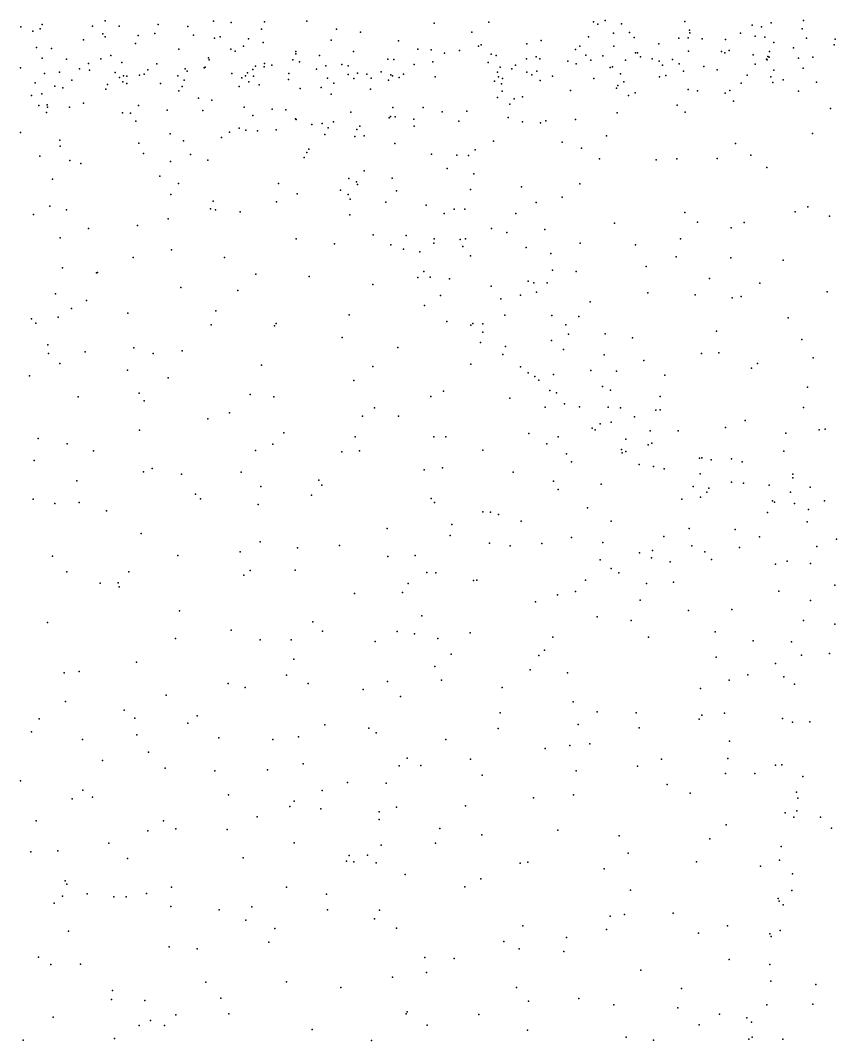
# Model space of a CAD drawing. Header units: metres. Extents: x -25 to 25, y -27.8 to 27.8.
# Drawn here: x 8.356 to 9.738, y -1.716 to 0.011 of the extents above; entities that cross this region are included whole.
import ezdxf

# ---------------------------------------------------------------- set-up
doc = ezdxf.new("R2010")
doc.units = ezdxf.units.M

msp = doc.modelspace()

# ---------------------------------------------------------------- linework, layer by layer
for p in [(8.3569, 0.0006, -4.0456), (8.3933, 0.0044, 7.5843), (8.4784, 0.0016, 7.1987), (8.4998, 0.0108, 3.0752), (8.5237, 0.0017, 2.8481), (8.5893, 0.0046, 18.2005), (8.6395, 0.001, 2.9754), (8.6832, 0.0102, 18.2246), (8.713, 0.0076, 3.5266), (8.7696, 0.0089, 4.4254), (8.8415, 0.0102, 18.2906), (9.0566, 0.007, 3.2901), (9.1494, 0.0085, 23.827), (9.3266, 0.009, 18.8242), (9.3339, 0.005, 18.4322), (9.3465, 0.0111, -19.6776), (9.3738, 0.0056, 16.9426), (9.4812, 0.0093, 7.7138), (9.5951, 0.0032, 7.0958), (9.6109, 0.0004, 8.1208), (9.6271, 0.0073, 16.6529), (9.6822, 0.0114, 4.5461), (8.3775, -0.007, 3.1914), (8.3896, -0.0031, 17.0965), (8.4958, -0.0114, 3.356), (8.4996, -0.0165, 22.3746), (8.5554, -0.0139, 22.2758), (8.5841, -0.0105, -23.1202), (8.6496, -0.0136, 2.585), (8.6944, -0.0165, 23.0927), (8.7642, -0.0032, -7.7938), (8.8913, -0.0037, 16.9167), (8.9321, -0.0084, 23.5944), (9.1203, -0.0085, 18.5672), (9.3181, -0.0163, 3.52), (9.3605, -0.0104, 17.5613), (9.3876, -0.009, -2.5017), (9.4893, -0.005, 18.2847), (9.4895, -0.0095, 5.6547), (9.5756, -0.0101, 5.3201), (9.6005, -0.0151, -19.4757), (9.6165, -0.0172, -0.8094), (9.6796, -0.0028, 18.2723), (8.3833, -0.0343, 22.5039), (8.463, -0.0214, -10.4033), (8.5513, -0.0275, 17.0713), (8.685, -0.0186, 4.2944), (8.7339, -0.032, 22.768), (8.7427, -0.02, 4.5963), (8.7673, -0.0262, 11.1538), (8.8822, -0.0219, 2.3813), (8.9964, -0.0234, -2.4692), (9.1316, -0.0323, 5.7831), (9.1366, -0.0299, 17.0457), (9.2136, -0.0281, 23.8909), (9.2378, -0.0226, 11.4734), (9.3033, -0.032, 23.9474), (9.3607, -0.032, 5.4952), (9.3955, -0.0173, 11.5512), (9.437, -0.0283, 7.9979), (9.4712, -0.0186, 7.2728), (9.487, -0.0182, 4.6604), (9.5104, -0.0197, 18.6287), (9.5501, -0.0212, 2.8667), (9.6316, -0.0259, 6.875), (9.6871, -0.0186, 5.8007), (9.7341, -0.0301, 18.8943), (9.7354, -0.0204, 3.7951), (8.409, -0.0361, 10.9236), (8.5093, -0.0481, -9.138), (8.6245, -0.0375, 17.6944), (8.6748, -0.0518, 7.2438), (8.7125, -0.0374, 17.0051), (8.7199, -0.0407, 3.7855), (8.8227, -0.0413, 22.5644), (8.8227, -0.045, 5.8113), (8.8624, -0.0478, 17.6774), (8.9204, -0.0413, -11.8581), (9.0289, -0.0375, 5.6196), (9.0519, -0.0384, 23.735), (9.0745, -0.0441, 4.7048), (9.0997, -0.0395, -20.3273), (9.1535, -0.0457, 2.3348), (9.1616, -0.0482, 5.4981), (9.2294, -0.0503, -13.296), (9.2958, -0.0381, -12.0669), (9.3137, -0.0473, 3.1232), (9.3426, -0.0488, 2.169), (9.3978, -0.0436, 18.9005), (9.4011, -0.0434, 17.2476), (9.406, -0.0505, 5.3156), (9.4876, -0.0409, 17.4295), (9.5431, -0.0415, 18.9114), (9.5488, -0.0437, 3.2352), (9.556, -0.0394, 24.0663), (9.5967, -0.0468, 10.402), (9.6219, -0.0499, 18.9564), (9.6237, -0.051, 3.5611), (9.6245, -0.0411, 9.0374), (9.6654, -0.0352, 4.8046), (9.698, -0.051, -12.4049), (8.3565, -0.0687, 6.0301), (8.3934, -0.0524, 18.2162), (8.4346, -0.0541, 17.273), (8.4717, -0.0618, 6.8005), (8.4925, -0.0538, 3.5292), (8.5283, -0.0601, 17.5746), (8.5872, -0.0619, 4.7183), (8.6673, -0.0687, 5.6168), (8.6692, -0.0679, 9.6631), (8.6761, -0.0553, 4.0901), (8.7545, -0.0663, 7.7324), (8.7692, -0.0671, 4.8516), (8.7696, -0.0617, 23.2667), (8.7819, -0.0642, 7.5232), (8.8177, -0.0553, 9.3079), (8.829, -0.059, 2.6195), (8.8734, -0.0655, 5.4768), (8.9005, -0.0631, 22.4597), (8.9111, -0.0653, 22.3348), (8.9786, -0.0541, 17.082), (8.9886, -0.0549, 23.6456), (9.0232, -0.0633, 9.4729), (9.0547, -0.059, 17.5212), (9.1484, -0.06, 11.3041), (9.1687, -0.0679, 9.0811), (9.1946, -0.0642, 2.9467), (9.2132, -0.0537, 17.2421), (9.2356, -0.0535, 17.404), (9.2832, -0.0576, 4.7289), (9.297, -0.0622, 7.2925), (9.3223, -0.0558, 7.6768), (9.3546, -0.0683, 8.1296), (9.3585, -0.0674, 9.0435), (9.3807, -0.0558, 2.7953), (9.4257, -0.0538, 24.0306), (9.4375, -0.0575, 9.2965), (9.4436, -0.0642, 2.5186), (9.4605, -0.0548, 2.022), (9.4716, -0.0622, 5.1635), (9.5132, -0.0665, 10.7616), (9.6001, -0.0627, 8.3813), (9.6193, -0.054, 16.9046), (9.6204, -0.0551, 6.7227), (9.6738, -0.0525, 11.49), (8.3971, -0.0784, 10.7306), (8.4224, -0.0762, 5.7379), (8.4563, -0.0707, 5.9084), (8.4731, -0.0729, 4.5283), (8.5168, -0.0766, 7.8401), (8.5242, -0.085, 9.8281), (8.5309, -0.0824, 9.5653), (8.5363, -0.083, 4.9509), (8.558, -0.0812, 17.4187), (8.5659, -0.0795, 6.1824), (8.5718, -0.072, 9.3633), (8.6227, -0.0826, 10.9038), (8.6351, -0.0704, 5.9934), (8.6387, -0.0747, 6.9711), (8.7141, -0.0782, 5.4535), (8.7312, -0.0859, 7.9712), (8.7376, -0.0824, 17.512), (8.7409, -0.0774, 9.1255), (8.7498, -0.0719, 23.1643), (8.7512, -0.0832, 18.2823), (8.8105, -0.0783, 22.6494), (8.8576, -0.071, 5.9604), (8.8761, -0.0863, 9.8399), (8.9114, -0.0802, 7.2786), (8.927, -0.0779, 7.7408), (8.943, -0.0798, 18.4104), (8.95, -0.0861, -13.2925), (8.967, -0.0758, 9.6459), (8.9836, -0.0805, 2.768), (8.9863, -0.0827, 11.1044), (8.9978, -0.0852, 4.892), (9.0049, -0.0798, 7.0939), (9.0584, -0.0842, 7.4518), (9.1639, -0.0765, 7.7044), (9.1656, -0.084, 2.6137), (9.1884, -0.0707, 7.9526), (9.2137, -0.0765, 5.3206), (9.2224, -0.0809, 9.4558), (9.2305, -0.0743, 6.8799), (9.2569, -0.0829, 8.9136), (9.3724, -0.0792, 10.6376), (9.4381, -0.0842, 8.376), (9.449, -0.0819, 8.8659), (9.479, -0.0748, 2.3014), (9.536, -0.0721, 9.4625), (9.5868, -0.0812, 8.7164), (9.6268, -0.0844, 2.4412), (9.6317, -0.0726, 17.0602), (9.6815, -0.0692, 1.8602), (8.3814, -0.094, 4.846), (8.4145, -0.1002, 10.4009), (8.4283, -0.1028, 9.0786), (8.4433, -0.0896, 5.3628), (8.504, -0.0973, 22.3176), (8.5295, -0.0924, 6.6497), (8.5367, -0.0956, -2.6366), (8.5935, -0.0954, -16.0733), (8.6299, -0.1007, 22.1786), (8.6337, -0.0896, 5.1552), (8.7264, -0.1007, 6.1881), (8.7429, -0.0926, 23.0152), (8.7603, -0.0976, 22.8493), (8.8103, -0.0884, 5.0116), (8.8657, -0.102, 5.165), (8.8869, -0.0946, 6.1129), (8.9207, -0.0869, 17.2994), (8.9792, -0.0896, 8.9518), (9.1591, -0.0917, 18.6717), (9.1709, -0.0961, 23.8481), (9.1727, -0.0871, 6.0335), (9.2365, -0.0902, -20.1123), (9.3273, -0.087, 6.7255), (9.3656, -0.1034, 8.6861), (9.3678, -0.0989, 9.5084), (9.3778, -0.0926, 6.088), (9.5768, -0.0946, 10.1791), (9.63, -0.0939, 24.0942), (9.6477, -0.0893, 6.3653), (9.7038, -0.0931, 11.2801), (8.3749, -0.1157, -11.4836), (8.3925, -0.1129, 4.2502), (8.5012, -0.1049, 3.7629), (8.6244, -0.1079, 18.2518), (8.6578, -0.1201, 6.3295), (8.8299, -0.1039, 22.137), (8.8826, -0.1135, 8.1703), (8.9492, -0.1049, 6.9133), (9.1642, -0.1191, 8.3445), (9.1721, -0.1086, 5.0522), (9.2063, -0.1178, 9.6286), (9.2874, -0.1075, 18.8371), (9.3857, -0.116, 11.0471), (9.397, -0.1113, 10.2525), (9.4867, -0.1057, 24.0577), (9.5027, -0.1079, 11.2332), (9.5492, -0.1116, -13.2952), (9.5571, -0.1071, 11.0404), (9.6736, -0.1083, 2.0108), (8.3875, -0.1328, -9.8832), (8.4014, -0.1318, -9.6638), (8.4019, -0.1354, -7.679), (8.4394, -0.1356, 8.9258), (8.4634, -0.1289, 4.0589), (8.5561, -0.1324, 10.2926), (8.6806, -0.1237, 10.1487), (8.735, -0.1354, 6.745), (8.9866, -0.1358, 10.8989), (9.0381, -0.1362, 9.9528), (9.1847, -0.1306, 10.4548), (9.192, -0.1211, 8.6692), (9.4682, -0.1322, 18.9696), (9.5633, -0.1251, 19.0139), (9.7279, -0.1378, 2.2506), (8.4007, -0.1446, -13.0464), (8.529, -0.1451, 10.5452), (8.5426, -0.1454, 18.2485), (8.6045, -0.1405, -13.185), (8.6653, -0.141, 6.5315), (8.7499, -0.1498, 22.0924), (8.7827, -0.139, 10.8411), (8.8057, -0.14, 23.2532), (8.9157, -0.1439, 8.7313), (8.9804, -0.1533, 8.5787), (8.9827, -0.1511, 22.2164), (8.991, -0.152, 22.362), (9.0703, -0.1435, 10.2869), (9.112, -0.142, 10.7643), (9.1822, -0.1531, 18.7442), (9.3664, -0.1451, 24.0032), (9.4815, -0.1442, 9.7303), (8.552, -0.159, -8.9171), (8.7264, -0.1709, 8.3347), (8.8223, -0.1555, 10.2609), (8.8234, -0.1561, -20.6224), (8.8499, -0.165, 18.3724), (8.8669, -0.1631, 8.4709), (8.8775, -0.1702, 6.5554), (8.8864, -0.1601, 23.4486), (8.931, -0.1678, 18.4432), (9.0226, -0.1557, 18.519), (9.0227, -0.1677, 6.3677), (9.0988, -0.1594, 6.5882), (9.2066, -0.1601, 6.3527), (9.2366, -0.1622, 9.8701), (9.2461, -0.1585, 23.9216), (9.296, -0.1562, 10.0593), (8.3563, -0.1786, 22.4614), (8.61, -0.1806, -7.8371), (8.6968, -0.1867, -11.7086), (8.7103, -0.1777, 10.4134), (8.7378, -0.1742, 18.3179), (8.7576, -0.1757, 10.6519), (8.7893, -0.1741, 8.638), (8.8715, -0.1819, -16.2182), (8.9224, -0.1854, 22.5928), (8.9261, -0.1734, 10.7168), (8.9381, -0.1841, 23.5289), (9.3488, -0.1839, 18.9196), (9.6975, -0.1802, 19.1263), (8.423, -0.1916, 8.1274), (8.4237, -0.2014, 22.3559), (8.5569, -0.1965, 8.2783), (8.6323, -0.1923, 8.6479), (8.8447, -0.2067, 22.8577), (8.9903, -0.197, 22.501), (9.1571, -0.193, 23.8239), (9.2736, -0.1946, 18.8579), (9.3064, -0.2048, -19.8352), (9.5671, -0.1969, 19.0601), (8.3894, -0.2185, 8.5832), (8.5647, -0.2139, 22.1387), (8.6441, -0.2154, -8.6254), (8.8368, -0.2205, 23.039), (8.8414, -0.212, 23.1727), (9.0523, -0.2151, 22.4058), (9.0954, -0.217, 23.7478), (9.115, -0.2173, 18.6712), (9.1263, -0.2075, -13.3906), (9.3369, -0.223, 23.9691), (9.4674, -0.2231, 19.0217), (9.5357, -0.2223, 24.0688), (9.5929, -0.2167, -12.4897), (8.4399, -0.2255, 8.4078), (8.4587, -0.231, 18.314), (8.6104, -0.2272, 18.3165), (8.6734, -0.2254, 22.0685), (9.0787, -0.2393, 22.2672), (9.4329, -0.2247, -12.2272), (9.62, -0.2376, 24.0881), (8.4109, -0.2571, -9.3256), (8.5923, -0.2522, -16.3725), (8.9124, -0.256, 23.3429), (8.9381, -0.2433, 23.4222), (8.9857, -0.2557, 18.5593), (9.1241, -0.2482, -20.362), (8.624, -0.2647, -20.7139), (8.7935, -0.2647, 22.0035), (8.8981, -0.2758, 22.9178), (8.9253, -0.2617, 22.7583), (8.927, -0.2664, 22.0814), (9.1184, -0.2747, 22.4102), (9.2045, -0.2705, 18.8167), (9.3032, -0.2654, 18.8971), (8.6109, -0.2833, 22.0516), (8.8246, -0.2821, 18.4494), (8.9114, -0.2834, 23.2539), (8.9147, -0.2911, 18.5307), (8.9931, -0.277, 23.5189), (9.2733, -0.288, 23.901), (8.4059, -0.3029, 18.3739), (8.4341, -0.3094, 22.2522), (8.6779, -0.3075, 18.4025), (8.6826, -0.2947, -8.418), (8.6868, -0.3095, 22.0076), (8.79, -0.2955, -16.4385), (8.9748, -0.2961, -2.3366), (9.0433, -0.3014, 22.5913), (9.0907, -0.3083, 18.6963), (9.1087, -0.3083, 23.7103), (9.2292, -0.2966, -2.3507), (9.6895, -0.304, 24.0867), (8.3785, -0.3173, 22.321), (8.6062, -0.3245, -8.1117), (8.7283, -0.3126, -2.4119), (8.9141, -0.3175, 23.0944), (9.0739, -0.3152, 23.6338), (9.1952, -0.3154, 23.8168), (9.4813, -0.314, 19.0414), (9.6679, -0.3124, 19.1828), (9.7259, -0.32, -12.7085), (8.4715, -0.3407, 22.1741), (8.5547, -0.3358, -13.339), (9.1537, -0.3409, 22.4965), (9.2442, -0.3427, 18.8625), (9.3622, -0.3321, 23.9565), (9.5028, -0.3303, -13.4419), (9.5595, -0.3399, 24.0497), (9.5818, -0.3306, 19.1268), (8.4239, -0.3567, -9.096), (8.8233, -0.3584, 18.5109), (8.9536, -0.3514, 23.0109), (9.0095, -0.3527, 18.6468), (9.0566, -0.3586, -16.1102), (9.1007, -0.3596, 22.6111), (9.1097, -0.3585, 22.1632), (9.18, -0.3479, 22.3011), (9.4736, -0.3585, 24.0143), (8.6122, -0.3771, 18.4441), (8.888, -0.3671, 21.9952), (8.9833, -0.3685, 23.2944), (9.005, -0.3761, 22.8702), (9.0562, -0.3655, 22.7072), (9.1053, -0.3713, 18.7531), (9.2127, -0.3728, 22.3756), (9.3042, -0.3657, -19.5853), (9.3976, -0.3688, 19.0019), (8.5471, -0.3902, 22.0309), (8.7017, -0.3899, 18.4853), (9.0324, -0.3802, 23.4597), (9.1185, -0.3871, 23.6605), (9.2544, -0.3834, 23.8468), (9.4664, -0.3889, -12.4355), (9.5591, -0.3904, -19.1496), (9.6477, -0.3943, -2.1379), (8.4274, -0.4075, -2.6141), (9.0394, -0.4139, 22.055), (9.2569, -0.4116, 22.456), (9.2972, -0.4139, -19.9134), (9.4155, -0.4053, -2.2835), (8.4853, -0.4157, 22.1032), (8.4868, -0.4152, 18.4868), (8.7546, -0.4182, 21.9402), (8.8454, -0.4224, -13.5465), (9.0289, -0.4237, 23.199), (9.0498, -0.4232, 18.7113), (9.0828, -0.4262, 22.8285), (9.216, -0.4299, 23.7698), (9.5227, -0.4253, 23.9956), (8.6278, -0.4408, 18.5179), (8.7245, -0.4456, 18.5485), (8.9529, -0.4355, 18.6631), (9.1531, -0.4385, 22.1566), (9.2255, -0.4326, 22.2346), (9.2303, -0.4486, -20.1701), (9.2481, -0.4328, -16.4307), (9.6082, -0.4332, 24.0207), (9.7222, -0.4483, 24.0392), (8.4156, -0.4512, 18.5367), (8.4684, -0.4628, -16.3423), (9.0674, -0.4542, 23.022), (9.1694, -0.4598, 22.7123), (9.2031, -0.454, 22.6319), (9.321, -0.4649, 18.9373), (9.4183, -0.4496, 23.9306), (9.4987, -0.4529, 19.0863), (9.5612, -0.4584, -12.6139), (9.5768, -0.4559, 19.1525), (8.4427, -0.4761, -15.4769), (8.6871, -0.4801, 21.9239), (9.0405, -0.4711, -20.4572), (8.3752, -0.4939, -14.5253), (8.4204, -0.4912, 22.144), (8.5379, -0.484, 18.554), (8.9131, -0.4871, -2.1494), (9.0782, -0.4981, 18.7525), (9.1763, -0.4875, -13.6058), (9.256, -0.488, 18.8806), (9.3016, -0.4901, 23.7942), (9.6559, -0.492, 19.2586), (8.3827, -0.5011, -16.1366), (8.679, -0.5041, 18.5912), (8.7863, -0.5058, -16.6376), (8.7892, -0.5016, 21.8876), (9.1189, -0.5047, 23.0758), (9.1224, -0.5015, 23.3727), (9.1392, -0.5025, 23.468), (9.1394, -0.5162, 23.1604), (9.2797, -0.5038, 22.3634), (9.5349, -0.5146, -13.6276), (8.9009, -0.5253, 18.6784), (9.1353, -0.5336, 18.8103), (9.2557, -0.5302, 23.6913), (9.2843, -0.52, 22.6621), (9.3461, -0.5192, 22.5421), (9.3925, -0.5257, 18.9998), (9.6793, -0.5288, -18.9467), (8.403, -0.538, -12.1232), (8.4036, -0.5524, -15.0257), (8.4659, -0.5495, -2.3809), (8.5483, -0.543, 21.976), (8.581, -0.5522, 18.6236), (8.6303, -0.548, -13.7983), (8.9953, -0.5424, 18.7126), (9.1774, -0.5405, 23.0123), (9.2757, -0.5458, 22.757), (9.5093, -0.5526, 23.8957), (9.5385, -0.5513, 19.138), (8.4229, -0.5693, 18.6872), (9.173, -0.5544, 23.2399), (9.3444, -0.5547, -19.2597), (9.412, -0.5643, 23.8333), (9.6042, -0.5696, 19.2143), (9.6984, -0.56, 23.9607), (8.5375, -0.5808, -20.6954), (8.7646, -0.5722, 18.6505), (8.953, -0.5742, -13.7893), (9.119, -0.5704, 22.0477), (9.2027, -0.5748, -16.713), (9.2161, -0.5851, 23.4616), (9.3222, -0.5811, 22.3316), (9.3656, -0.5824, 22.4074), (9.5941, -0.5772, 23.9149), (8.3719, -0.5904, 22.125), (8.6064, -0.5939, -14.2764), (8.9209, -0.5981, 21.8921), (9.2275, -0.5913, -16.0598), (9.2339, -0.5976, 23.0986), (9.2587, -0.5882, 23.5869), (9.4471, -0.589, -16.5764), (8.5572, -0.6194, -14.733), (8.7453, -0.6216, 21.8555), (9.0724, -0.6163, -15.8426), (9.2528, -0.6152, -19.5678), (9.2641, -0.6193, 18.8805), (9.3418, -0.6082, 22.8419), (9.3551, -0.6147, 18.9614), (9.6887, -0.6094, -12.7547), (8.454, -0.6256, -17.2371), (8.5656, -0.6325, 18.6861), (8.7852, -0.6258, -14.0692), (9.0514, -0.6255, 21.9711), (9.1848, -0.6279, 22.1113), (9.2777, -0.6375, 23.1812), (9.4394, -0.625, 22.6794), (8.7103, -0.6531, 18.6715), (8.9557, -0.6442, -16.7964), (9.2447, -0.6436, -13.8361), (9.303, -0.6426, 23.0799), (9.3513, -0.6432, 22.9394), (9.3722, -0.6444, 23.6719), (9.4323, -0.6482, 19.02), (9.4395, -0.6479, -12.4552), (9.6822, -0.6439, -18.7322), (8.6737, -0.6631, -17.0065), (8.9357, -0.6587, -20.4734), (8.9965, -0.6587, -14.062), (9.3381, -0.6715, 23.5341), (9.3562, -0.6685, 22.3966), (9.3957, -0.6595, 22.4779), (9.5831, -0.6658, 19.1812), (8.5577, -0.6824, -12.232), (8.8021, -0.6868, 18.6732), (9.2173, -0.6877, -12.2051), (9.3243, -0.6789, 23.2572), (9.3292, -0.6817, 23.4144), (9.4226, -0.6832, 22.8959), (9.4698, -0.6835, 23.7325), (9.55, -0.6779, 23.7841), (9.6523, -0.6875, 19.3244), (9.7085, -0.6819, 23.8398), (9.7188, -0.6808, 19.415), (8.3863, -0.6961, 22.0852), (8.4353, -0.7054, -16.9286), (8.7836, -0.7059, 21.8078), (8.923, -0.6933, 21.8673), (9.0563, -0.6936, -14.2613), (9.0768, -0.6934, 18.7403), (9.2475, -0.7052, 18.8397), (9.267, -0.6938, -1.9793), (9.3813, -0.6976, 23.0777), (9.4192, -0.7071, -18.9416), (9.4255, -0.7045, -16.2982), (8.48, -0.7172, 21.997), (8.7544, -0.7169, -15.5221), (8.9002, -0.7192, -14.5452), (8.9306, -0.7174, 18.6829), (9.1393, -0.7162, 22.0622), (9.2809, -0.7223, -16.975), (9.3737, -0.7151, 18.9453), (9.3753, -0.7209, 23.3139), (9.3811, -0.7185, -14.086), (9.6485, -0.7178, -14.0888), (8.3795, -0.7335, -20.6765), (9.2894, -0.7361, 22.3046), (9.4036, -0.7406, 22.528), (9.5058, -0.7296, 23.6524), (9.5098, -0.729, 22.95), (9.5256, -0.7327, -17.0957), (9.5603, -0.731, 22.8408), (9.5784, -0.736, 23.7136), (8.5646, -0.7527, 18.7279), (8.5791, -0.7474, 21.9136), (8.629, -0.7569, -14.9841), (8.73, -0.7535, 18.6779), (9.0401, -0.7496, -15.6375), (9.0707, -0.7458, -20.2721), (9.1903, -0.7534, 22.1423), (9.4284, -0.7438, 23.5278), (9.4459, -0.7478, 23.1409), (9.5074, -0.7561, 23.0696), (9.6641, -0.757, 19.3732), (8.4516, -0.7681, -2.0777), (8.8617, -0.767, -12.1659), (8.8668, -0.7753, 21.814), (9.2586, -0.7686, -15.7758), (9.3393, -0.7735, 22.3808), (9.5604, -0.77, 19.1459), (9.5805, -0.7717, 23.6095), (9.6239, -0.7755, 22.9106), (9.6642, -0.7631, 23.7269), (8.6525, -0.7904, 18.714), (8.7636, -0.7777, -14.7934), (8.8493, -0.7923, 18.6797), (9.2669, -0.7827, -14.3441), (9.4953, -0.7778, 23.3867), (9.5183, -0.7872, 23.2861), (9.5216, -0.7804, 23.4817), (9.6599, -0.7874, 23.6428), (9.6931, -0.7786, -16.5794), (8.3781, -0.7992, 22.071), (8.4146, -0.8065, -16.7193), (8.456, -0.8046, 22.0025), (8.661, -0.7983, 21.8577), (8.7589, -0.8081, -17.3157), (9.0518, -0.7982, 21.9471), (9.0571, -0.8048, -1.8706), (9.4763, -0.7989, 22.5625), (9.5077, -0.7959, 19.0532), (9.6296, -0.8016, -17.3947), (9.6327, -0.8041, 22.7689), (9.6669, -0.8065, -18.0198), (9.7179, -0.8021, 19.5043), (8.502, -0.819, 18.7857), (9.139, -0.8207, -19.3132), (9.1522, -0.821, 22.1037), (9.1659, -0.8249, -19.8641), (9.3164, -0.814, 18.8495), (9.6214, -0.8215, 23.2489), (9.6906, -0.8164, 23.0269), (9.0865, -0.8419, 18.7009), (9.204, -0.8362, 22.1874), (9.3563, -0.8362, -12.3413), (9.6882, -0.8373, 23.1596), (8.5606, -0.857, 21.9161), (8.9775, -0.8485, 21.8678), (9.0837, -0.8607, -12.2316), (9.4458, -0.862, -18.2577), (9.4884, -0.8487, -16.1315), (9.5664, -0.8504, 22.633), (9.6075, -0.8626, 19.2053), (8.7623, -0.8714, 18.6717), (8.8968, -0.8777, 18.659), (9.1502, -0.8736, -17.2876), (9.1856, -0.8783, -14.6274), (9.2391, -0.8742, 22.2556), (9.2894, -0.8639, 22.3232), (9.3422, -0.8725, -18.7546), (9.4932, -0.8778, -17.6935), (9.7048, -0.879, 22.7804), (9.7381, -0.8667, 23.4952), (8.4109, -0.8954, 18.8378), (8.6229, -0.8943, 18.7107), (8.7282, -0.8883, -1.866), (8.8253, -0.8816, -20.401), (8.9784, -0.8959, -14.8787), (9.0245, -0.8945, 18.661), (9.4046, -0.8897, -17.4601), (9.4267, -0.8861, 22.5107), (9.5153, -0.8881, 22.5688), (9.5739, -0.881, 19.1145), (9.3376, -0.9018, 18.8138), (9.4249, -0.8981, -1.7929), (9.4566, -0.9052, 18.9241), (9.5264, -0.9013, 19.0143), (9.6345, -0.9093, 22.6938), (9.6542, -0.9041, 19.4051), (9.694, -0.9077, 19.4933), (8.435, -0.9218, 22.0127), (8.5398, -0.922, 18.745), (8.7348, -0.9276, 21.8286), (8.7453, -0.9198, -12.3338), (8.8213, -0.9191, 21.8053), (9.0442, -0.9233, 21.9793), (9.0597, -0.9236, -19.5492), (9.3562, -0.9163, -17.8736), (9.3696, -0.9237, 22.4522), (8.4914, -0.941, -12.5812), (8.5218, -0.9408, 21.9437), (8.5233, -0.9477, -1.8979), (9.0127, -0.942, -17.5339), (9.1236, -0.9365, -19.103), (9.1289, -0.9363, 22.1191), (9.313, -0.9363, -15.3646), (9.416, -0.9421, 18.8555), (9.4621, -0.9396, -15.5968), (9.7352, -0.9449, 19.6965), (8.9218, -0.9585, 21.8724), (9.0032, -0.9569, -20.0986), (9.2657, -0.9608, 22.3167), (9.296, -0.9551, 18.7529), (9.6403, -0.9549, 19.2836), (9.2281, -0.973, 18.6934), (9.4057, -0.9699, -14.7275), (9.6939, -0.9705, 19.5857), (8.6255, -0.988, 18.6938), (9.036, -0.9965, 18.6304), (9.3327, -0.9982, 22.4155), (9.4871, -0.9877, 18.9145), (9.5609, -0.986, 19.0113), (8.4019, -1.0077, 18.8385), (8.8516, -1.0066, 21.8446), (9.3903, -1.0045, 22.4843), (9.6821, -1.0044, -16.1515), (9.7349, -1.0109, 19.7509), (8.6187, -1.0352, 21.8864), (8.7131, -1.0206, 18.6561), (8.8675, -1.0227, 18.6233), (8.9944, -1.0231, -19.848), (9.0234, -1.0273, 21.9848), (9.0629, -1.0348, -1.7081), (9.1175, -1.0256, 22.1366), (9.2577, -1.0328, -1.6168), (9.4195, -1.0329, -15.1214), (9.5324, -1.0234, 22.5889), (8.7622, -1.0373, 21.8285), (8.8148, -1.0371, -17.4974), (8.9567, -1.0398, 21.9276), (9.5971, -1.0391, 19.0683), (9.6615, -1.0405, 22.6616), (8.8194, -1.0701, -12.5019), (9.0854, -1.0615, -17.7599), (9.2338, -1.0638, -18.4176), (9.2437, -1.0545, 22.3082), (9.5341, -1.0663, -14.9471), (9.6787, -1.0632, -15.5291), (9.7259, -1.0604, -14.7522), (8.5529, -1.0752, 21.9212), (9.058, -1.0822, -12.4689), (9.2192, -1.0878, 18.6459), (9.6344, -1.077, 19.1862), (8.4306, -1.0933, 22.0103), (8.4558, -1.091, 18.7866), (8.8066, -1.0972, 18.6156), (9.2825, -1.093, -12.4544), (9.5878, -1.0964, 19.0028), (9.6486, -1.1, 19.2814), (8.7083, -1.111, 18.6442), (8.7371, -1.1176, 21.8786), (8.8435, -1.1112, 21.8893), (8.9366, -1.121, -19.2202), (8.9776, -1.1079, 18.6029), (9.0691, -1.1054, -18.9402), (9.172, -1.1179, -18.1179), (9.5079, -1.1194, 18.8745), (9.5564, -1.1055, 22.5879), (9.6669, -1.1121, -1.3409), (8.6031, -1.1308, 18.6776), (8.9997, -1.1331, 21.9853), (8.4328, -1.1414, -17.4199), (8.5319, -1.156, 21.947), (9.2922, -1.1421, 18.6771), (8.388, -1.1707, 22.0331), (8.5501, -1.17, -4.3503), (8.6558, -1.1661, -16.8882), (9.1685, -1.1607, 18.6184), (9.3326, -1.1592, 22.3991), (9.3985, -1.1607, 18.7437), (9.5053, -1.1713, 22.5453), (9.5102, -1.1646, -13.0898), (9.5481, -1.1612, -12.8758), (9.6463, -1.1704, 19.1879), (8.6397, -1.1781, -20.2552), (8.8715, -1.1813, 21.9382), (8.9462, -1.1865, 18.5921), (9.1652, -1.1873, 22.231), (9.3005, -1.1807, -12.6522), (9.4041, -1.1862, 22.4748), (9.6633, -1.1768, 19.5554), (9.693, -1.1761, 19.7245), (8.375, -1.193, 18.8436), (8.4617, -1.206, 18.7656), (8.5534, -1.1981, 18.6914), (8.6922, -1.2033, 18.6345), (8.7837, -1.2058, -19.8059), (8.8273, -1.2015, -12.7891), (8.9585, -1.1945, -16.8793), (9.0764, -1.206, -12.7764), (9.5568, -1.2085, -13.6058), (9.2449, -1.221, 18.6309), (9.2863, -1.216, 22.3561), (9.3201, -1.2133, -12.8631), (8.4951, -1.2416, 21.9688), (8.5732, -1.2276, 21.9229), (9.0113, -1.2373, -17.1121), (9.1181, -1.2392, 22.1735), (9.4416, -1.2392, 18.748), (9.5542, -1.2381, 22.5632), (8.6016, -1.2542, -16.5771), (8.6857, -1.2588, 21.9301), (8.7744, -1.257, 21.9265), (8.8351, -1.2472, -16.5847), (8.9975, -1.2502, -18.797), (9.0345, -1.25, 22.0597), (9.2973, -1.2589, -13.3948), (9.4013, -1.2511, -1.2715), (9.6346, -1.2493, 22.6069), (9.6453, -1.2488, 19.6156), (8.3567, -1.2756, 22.0525), (9.1382, -1.2665, 18.5996), (9.5502, -1.2634, 18.8931), (9.5996, -1.2637, 18.9746), (9.6808, -1.2688, 19.7299), (8.4619, -1.2914, 18.7618), (8.8673, -1.2925, 18.5902), (8.9103, -1.2789, -19.0108), (8.9756, -1.2799, 18.5785), (9.4513, -1.2819, 22.484), (9.6704, -1.295, 19.3202), (8.4441, -1.3065, -4.5464), (8.4781, -1.3037, -13.1276), (8.7085, -1.2993, -19.6278), (8.8198, -1.3101, -17.4253), (9.2248, -1.3047, 22.2812), (9.2925, -1.2998, 22.338), (9.4904, -1.2966, 18.7971), (9.6726, -1.3054, 19.2298), (8.8125, -1.3195, -17.708), (8.8649, -1.3234, -13.095), (8.9637, -1.3285, 22.0423), (8.9933, -1.3205, -18.0852), (9.1096, -1.3181, -13.24), (9.6705, -1.3268, 22.5925), (8.3831, -1.3433, 18.8317), (8.5984, -1.3437, -19.8917), (8.7571, -1.3366, 21.9653), (8.9637, -1.3414, -18.5793), (9.651, -1.3299, 19.5286), (9.6659, -1.3376, 19.3998), (9.7106, -1.3373, -13.9009), (8.5721, -1.3607, 18.6722), (8.6197, -1.357, 21.9709), (8.7063, -1.3582, 18.6245), (9.0663, -1.3564, 22.108), (9.2659, -1.3591, -16.8345), (9.551, -1.3503, 22.5177), (9.7296, -1.3558, -1.0452), (8.5062, -1.3816, 18.7267), (8.8197, -1.3809, -1.6253), (9.0593, -1.3816, -13.6336), (9.1377, -1.367, 18.6), (9.3702, -1.3688, 22.384), (9.5235, -1.374, 18.8504), (8.3741, -1.3961, -20.173), (8.4197, -1.3944, -13.3296), (8.9672, -1.3849, -13.4036), (9.385, -1.3985, 18.712), (9.6444, -1.3872, 19.1349), (8.5377, -1.4075, 22.0063), (8.7333, -1.4064, -19.3121), (8.9083, -1.4116, -16.3987), (8.9127, -1.4023, 22.0499), (8.9209, -1.4129, 18.587), (8.9442, -1.4018, -18.3433), (8.9584, -1.4147, -13.9167), (9.2025, -1.4151, 22.2308), (9.2153, -1.4135, 18.6119), (9.5008, -1.4128, 22.4607), (9.6412, -1.41, 19.6046), (9.3448, -1.4248, -13.9558), (9.6092, -1.4205, 18.9917), (9.6632, -1.4334, 19.3658), (8.4321, -1.445, 18.7892), (9.0076, -1.4344, 18.5765), (9.1358, -1.4417, -17.3084), (8.4349, -1.451, -14.725), (8.4693, -1.4672, 22.0305), (8.5698, -1.4668, -13.9009), (8.6119, -1.456, -13.596), (8.8067, -1.456, -17.9206), (8.8746, -1.4675, -14.1861), (9.1086, -1.4553, 22.17), (9.3891, -1.4612, 22.3737), (9.6625, -1.4615, 19.2179), (8.4135, -1.4832, -19.8571), (8.4274, -1.4712, -14.1176), (8.5145, -1.472, -16.3995), (8.5354, -1.4722, -19.6161), (9.6391, -1.475, 19.1345), (9.641, -1.4797, 19.6939), (8.6108, -1.4888, 18.6668), (8.6929, -1.4945, 22.0383), (8.7479, -1.4894, 18.6193), (8.8761, -1.4943, 22.0829), (8.9643, -1.4949, -17.5056), (9.3792, -1.5023, 18.7226), (9.4613, -1.4999, 18.7909), (9.6479, -1.4858, 19.4324), (8.7381, -1.5119, -19.0316), (8.9558, -1.5095, -1.4202), (9.3547, -1.5048, -16.6852), (8.438, -1.5302, 22.0852), (8.7869, -1.5256, -14.5922), (8.9932, -1.5251, 22.1285), (9.2067, -1.5214, -16.4689), (9.3483, -1.5276, 22.3138), (9.5044, -1.5336, -14.1394), (9.5532, -1.5212, 22.4476), (9.6251, -1.5351, -0.9842), (9.6426, -1.529, 19.3546), (8.7768, -1.549, 22.0829), (9.1745, -1.548, 22.1977), (9.2806, -1.5408, -14.1578), (9.6274, -1.5392, 19.5887), (8.6084, -1.5566, -1.4632), (8.6554, -1.5601, 18.6693), (9.2009, -1.56, 18.6383), (9.2764, -1.5645, 22.251), (8.3872, -1.5746, -1.2334), (8.4076, -1.5869, 18.8516), (8.458, -1.5862, -19.4565), (9.0412, -1.5751, 18.6117), (9.0909, -1.5765, 22.1596), (9.5563, -1.5782, 18.9598), (9.6252, -1.5867, 19.6831), (9.044, -1.6004, -14.373), (9.4068, -1.5964, 22.3338), (8.6704, -1.6167, -16.2692), (8.8066, -1.616, 22.1359), (8.9861, -1.6081, 22.1535), (9.6268, -1.6148, 19.4365), (9.7028, -1.6208, 22.5013), (8.512, -1.631, 22.1233), (8.8986, -1.6257, 22.1549), (9.1959, -1.6257, -17.423), (9.4753, -1.6275, -16.8595), (8.5107, -1.6462, -19.2472), (8.5672, -1.6476, -15.0139), (8.6954, -1.6439, 22.1383), (9.2164, -1.6486, 22.21), (9.3019, -1.6443, 18.7229), (9.3608, -1.6549, -1.0294), (9.6201, -1.6553, 19.3184), (9.6979, -1.654, 19.8067), (8.6194, -1.672, -18.2129), (8.7091, -1.6702, 18.6813), (9.0095, -1.6703, -14.5699), (9.0112, -1.6668, 18.6272), (9.1322, -1.6715, 18.6561), (9.4692, -1.6601, 18.8817), (9.54, -1.6709, 18.9838), (8.4115, -1.6758, 18.8791), (8.5572, -1.6902, -18.8914), (8.5768, -1.6816, 22.1468), (8.6002, -1.6899, -18.4906), (9.0448, -1.6892, 22.1782), (9.5056, -1.6888, 22.3603), (9.5859, -1.677, 19.122), (9.5942, -1.6843, -14.2955), (8.8503, -1.697, 18.6585), (9.215, -1.6977, 18.6939), (9.3818, -1.7096, -14.3367), (8.361, -1.7147, 18.9488), (8.5156, -1.712, -1.111), (8.9509, -1.7156, 18.6627), (9.4284, -1.7148, 22.3111), (9.5893, -1.7132, 19.5901), (9.5951, -1.71, 19.4993), (9.6468, -1.7129, 19.771)]:
    msp.add_point(p)

doc.saveas('drawing.dxf')
